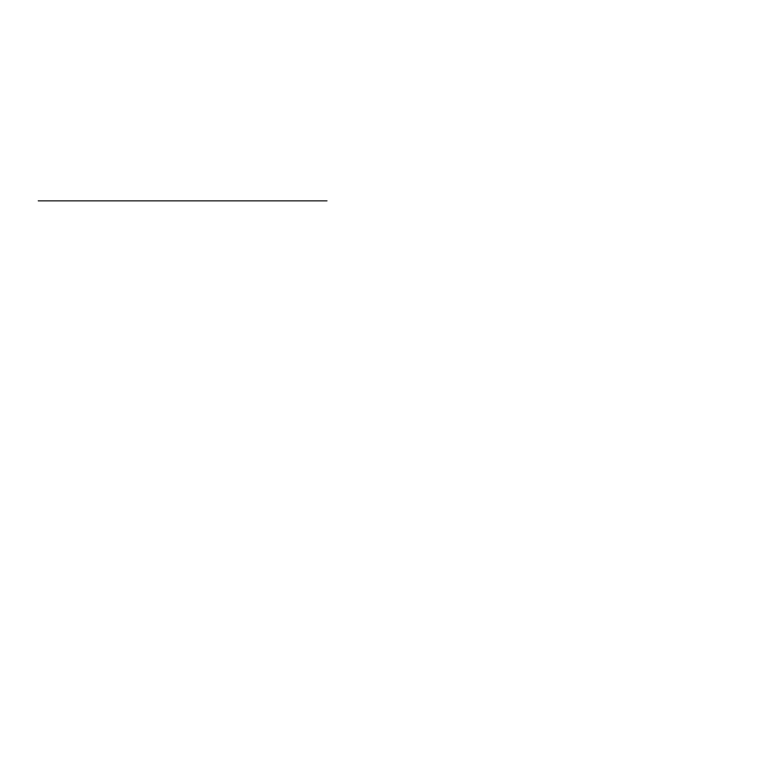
<?xml version="1.0" encoding="UTF-8"?>
<svg xmlns="http://www.w3.org/2000/svg" width="763" height="763" viewBox="0 0 763 763"><rect width="100%" height="100%" fill="white"/><g stroke="black" fill="none" stroke-linecap="round" stroke-linejoin="round"><path stroke-width="1.14" d="M38.15 200.869L327.069 200.869"/></g></svg>
